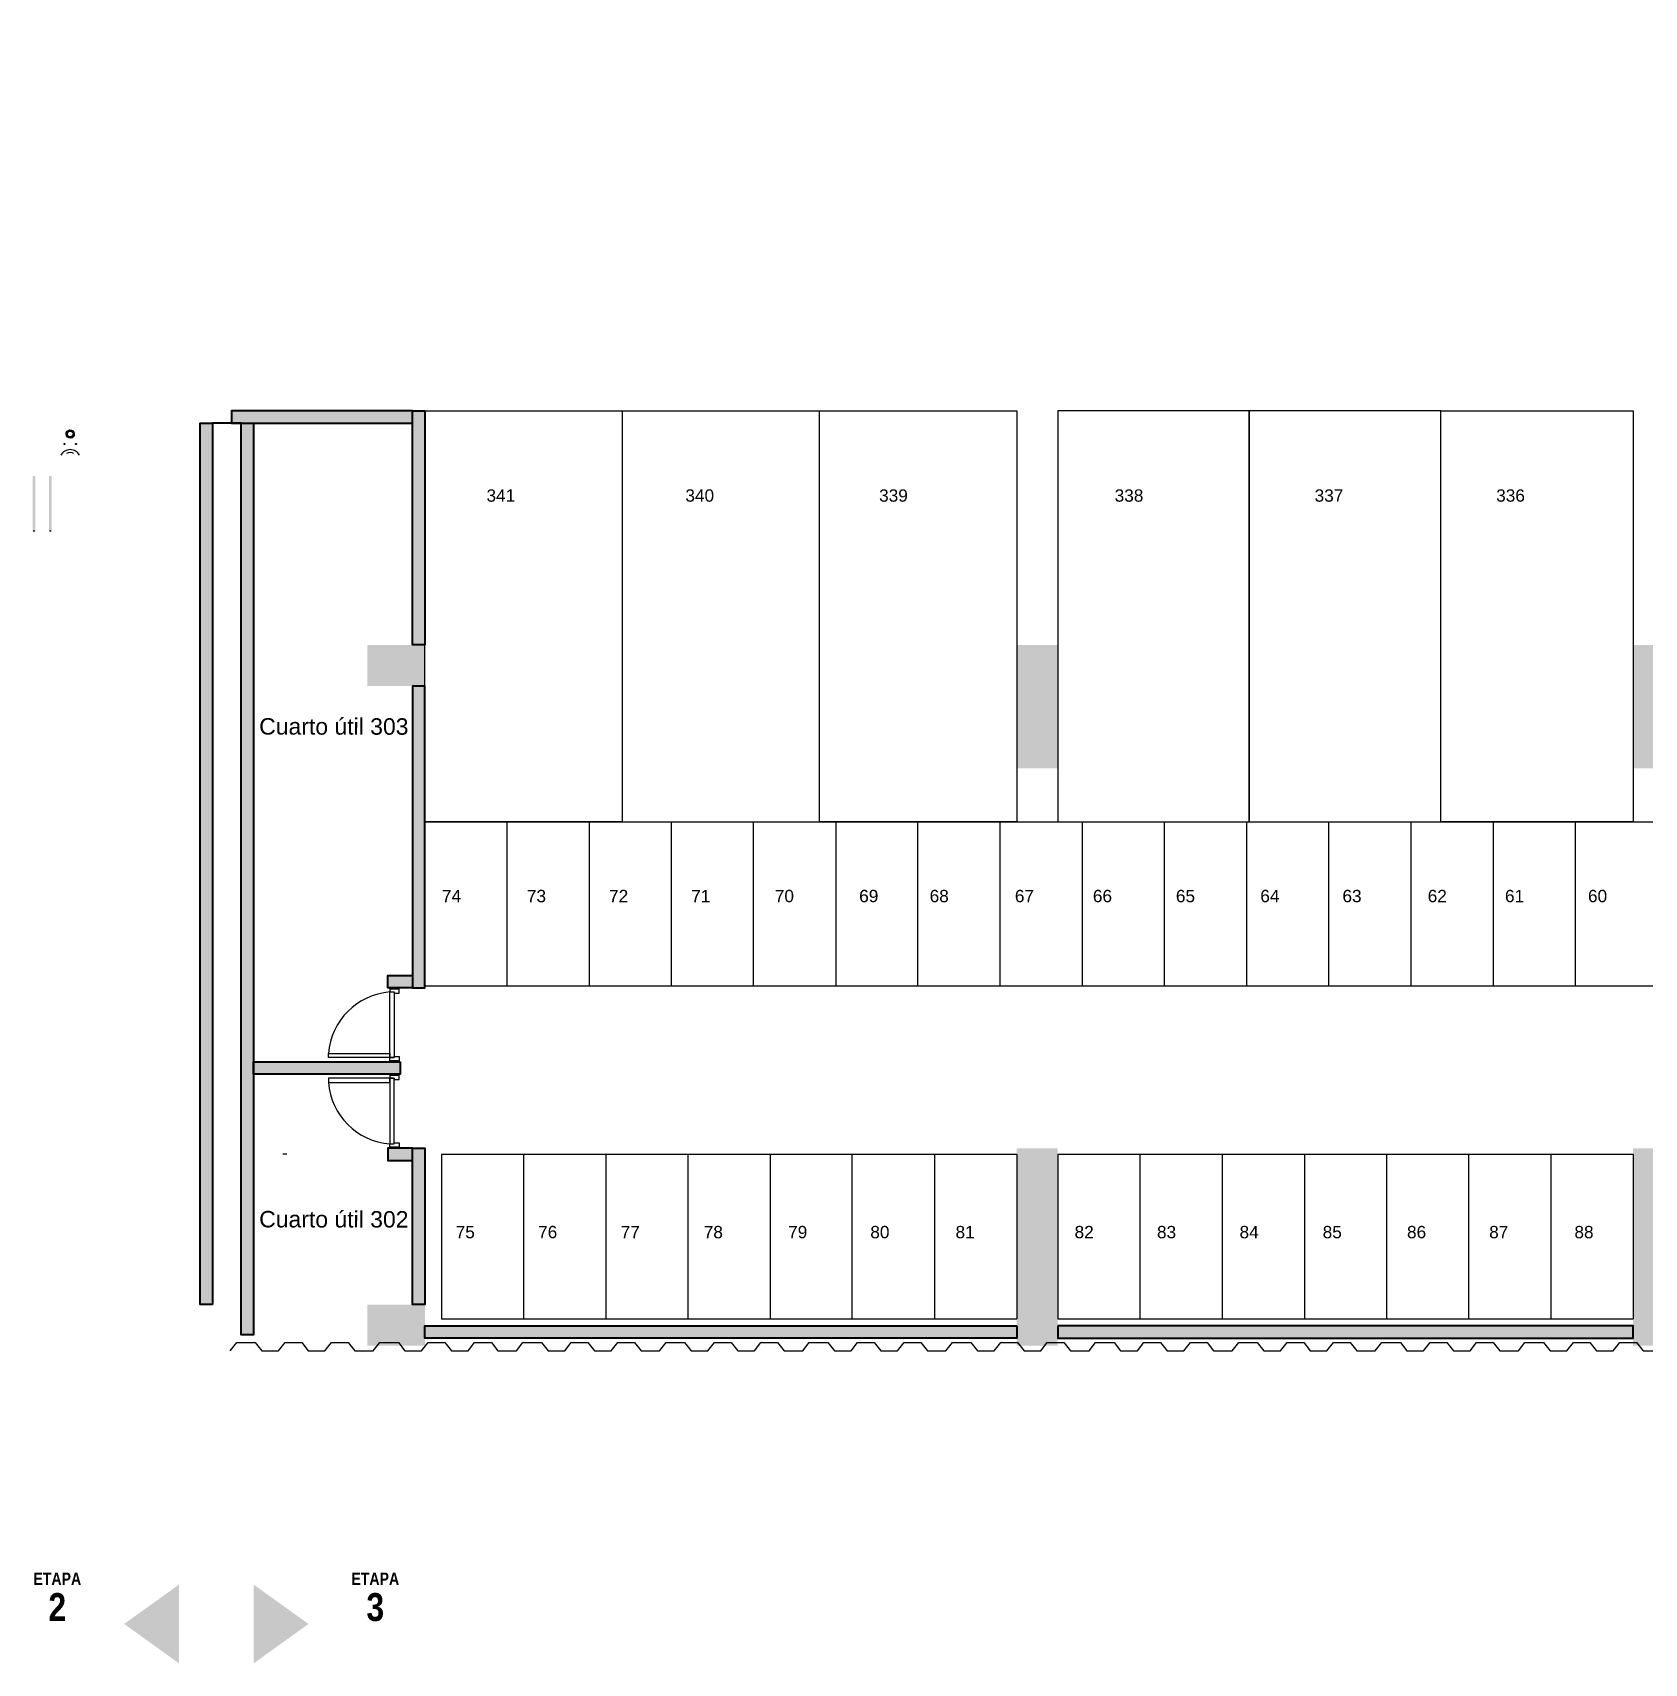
# Model space of a CAD drawing. Header units: millimetres. Extents: x -967 to 876, y -355 to 681.
# Drawn here: x -76.41 to -56.8, y -343.94 to -324.1 of the extents above; entities that cross this region are included whole.
import ezdxf

# ---------------------------------------------------------------- set-up
doc = ezdxf.new("R2010")
doc.units = ezdxf.units.MM
doc.linetypes.add('HIDDEN', pattern=[9.525, 6.35, -3.175])
doc.linetypes.add('HIDDEN2', pattern=[4.7625, 3.175, -1.5875])
for name, color, linetype in [('-parquead', 8, 'Continuous'), ('-TP', 4, 'HIDDEN2'), ('A-HATCH CONCRETO', 8, 'Continuous'), ('AMOBLAMIENTO', 8, 'Continuous'), ('F-2', 8, 'Continuous'), ('GG_PISO 3', 8, 'Continuous'), ('JCA_HATCH 254', 252, 'Continuous'), ('MUEBLE', 8, 'Continuous'), ('Textos-espacios', 8, 'Continuous')]:
    doc.layers.add(name, color=color, linetype=linetype)
doc.layers.add('DIM-25', color=8, linetype='Continuous', plot=False)
doc.layers.add('Muro', color=9, linetype='Continuous', lineweight=40)
doc.styles.add('STANDAR NEGRITA', font='ARIALNB.TTF', dxfattribs={"height": 0.2})
doc.styles.get("Standard").update_dxf_attribs({"font": 'arial.ttf'})

# ---------------------------------------------------------------- blocks, each defined once
blk = doc.blocks.new('A$C972f9415')
at = {"layer": 'A-HATCH CONCRETO', "ltscale": 0.03}
h = blk.add_hatch(color=256, dxfattribs=at)
h.dxf.hatch_style = 1
h.paths.add_polyline_path([(7.46, 15.046), (9.812, 15.046), (9.812, 12.196), (9.662, 12.196), (9.662, 14.896), (7.727, 14.896), (7.727, 7.125), (9.512, 7.125), (9.512, 6.975), (7.727, 6.975), (7.727, 3.802), (7.577, 3.802), (7.577, 14.896), (7.46, 14.896)])
h = blk.add_hatch(color=256, dxfattribs=at)
h.dxf.hatch_style = 1
h.paths.add_polyline_path([(9.662, 5.925), (9.662, 6.075), (9.362, 6.075), (9.362, 5.925)])
h.paths.add_polyline_path([(9.662, 6.075), (9.812, 6.075), (9.812, 4.171), (9.662, 4.171)])
h.paths.add_polyline_path([(9.662, 8.175), (9.662, 8.025), (9.362, 8.025), (9.362, 8.175)])
h.paths.add_polyline_path([(9.662, 8.025), (9.812, 8.025), (9.812, 11.696), (9.662, 11.696)])
at = {"layer": 'A-HATCH CONCRETO', "linetype": 'HIDDEN', "ltscale": 0.3, "true_color": 0x636466}
h = blk.add_hatch(color=251, dxfattribs=at)
h.dxf.hatch_style = 1
h.paths.add_polyline_path([(30.672, 3.912), (30.672, 3.762), (25.013, 3.762), (25.013, 3.912)])
h.paths.add_polyline_path([(17.513, 3.912), (17.513, 3.762), (24.512, 3.762), (24.512, 3.912)])
h.paths.add_polyline_path([(17.013, 3.912), (17.013, 3.762), (9.813, 3.762), (9.813, 3.912)])
at = {"layer": 'JCA_HATCH 254', "true_color": 0x636466}
blk.add_hatch(color=251, dxfattribs=at).paths.add_polyline_path([(7.227, 4.171), (7.077, 4.171), (7.077, 14.896), (7.227, 14.896)])
at = {"layer": '-parquead'}
for p in [(11.812, 10.046), (27.812, 8.046)]:
    blk.add_line(p, (11.812, 8.046), dxfattribs=at)
for points in [[(9.812, 15.046), (17.013, 15.046)], [(11.812, 8.046), (9.812, 8.046), (9.812, 15.046)], [(12.213, 15.046), (12.213, 10.046), (9.812, 10.046)], [(12.213, 15.046), (12.213, 10.046), (14.613, 10.046)], [(17.013, 15.046), (17.013, 10.046), (14.613, 10.046), (14.613, 15.046)], [(22.173, 15.046), (19.842, 15.046), (19.843, 10.046), (22.173, 10.046)], [(9.812, 10.046), (11.812, 10.046)], [(10.812, 8.046), (10.812, 10.046)], [(11.812, 10.046), (27.812, 10.046)], [(12.812, 8.046), (12.812, 10.046)], [(13.812, 8.046), (13.812, 10.046)], [(14.812, 10.046), (14.812, 8.046)], [(15.812, 8.046), (15.812, 10.046)], [(16.812, 8.046), (16.812, 10.046)], [(17.812, 8.046), (17.812, 10.046)], [(18.812, 8.046), (18.812, 10.046)], [(19.812, 8.046), (19.812, 10.046)], [(20.812, 8.046), (20.812, 10.046)], [(21.812, 8.046), (21.812, 10.046)], [(22.812, 10.046), (22.812, 8.046)], [(23.812, 8.046), (23.812, 10.046)], [(17.013, 5.998), (10.013, 5.998), (10.013, 3.998), (17.013, 3.998)], [(11.013, 5.998), (11.013, 3.998)], [(12.013, 5.998), (12.013, 3.998)], [(13.013, 5.998), (13.013, 3.998)], [(14.013, 5.998), (14.013, 3.998)], [(15.013, 3.998), (15.013, 5.998)], [(16.013, 5.998), (16.013, 3.998)], [(17.013, 5.998), (17.013, 3.998)], [(24.513, 5.998), (17.513, 5.998), (17.513, 3.998), (24.513, 3.998)], [(18.513, 5.998), (18.513, 3.998)], [(19.513, 5.998), (19.513, 3.998)], [(20.513, 5.998), (20.513, 3.998)], [(21.513, 5.998), (21.513, 3.998)], [(22.513, 3.998), (22.513, 5.998)], [(23.513, 5.998), (23.513, 3.998)], [(24.513, 5.998), (24.513, 3.998)]]:
    blk.add_lwpolyline(points, dxfattribs=at)
for points in [[(17.513, 15.046), (17.513, 10.046), (19.843, 10.046), (19.843, 15.046)], [(24.513, 15.046), (24.513, 10.046), (22.173, 10.046), (22.173, 15.046)]]:
    blk.add_lwpolyline(points, close=True, dxfattribs=at)
at = {"layer": 'AMOBLAMIENTO'}
for points in [[(7.443, 3.611), (7.523, 3.711), (7.749, 3.711), (7.829, 3.611), (8.031, 3.611)], [(8.031, 3.611), (8.111, 3.711), (8.314, 3.711), (8.394, 3.611), (8.597, 3.611), (8.677, 3.711), (8.879, 3.711), (8.959, 3.611), (9.185, 3.611), (9.265, 3.711), (9.49, 3.711), (9.57, 3.611), (9.773, 3.611)], [(9.773, 3.611), (9.853, 3.711), (10.056, 3.711), (10.136, 3.611), (10.338, 3.611), (10.418, 3.711), (10.621, 3.711), (10.701, 3.611), (10.926, 3.611), (11.006, 3.711), (11.232, 3.711), (11.312, 3.611), (11.514, 3.611)], [(11.514, 3.611), (11.594, 3.711), (11.797, 3.711), (11.877, 3.611), (12.08, 3.611), (12.16, 3.711), (12.363, 3.711), (12.443, 3.611), (12.668, 3.611), (12.748, 3.711), (12.973, 3.711), (13.053, 3.611), (13.256, 3.611)], [(13.256, 3.611), (13.336, 3.711), (13.539, 3.711), (13.619, 3.611), (13.821, 3.611), (13.901, 3.711), (14.104, 3.711), (14.184, 3.611), (14.41, 3.611), (14.49, 3.711), (14.715, 3.711), (14.795, 3.611), (14.998, 3.611)], [(14.998, 3.611), (15.078, 3.711), (15.28, 3.711), (15.36, 3.611), (15.563, 3.611), (15.643, 3.711), (15.846, 3.711), (15.926, 3.611), (16.151, 3.611), (16.231, 3.711), (16.456, 3.711), (16.536, 3.611), (16.739, 3.611)], [(16.739, 3.611), (16.819, 3.711), (17.022, 3.711), (17.102, 3.611), (17.305, 3.611), (17.385, 3.711), (17.587, 3.711), (17.667, 3.611), (17.893, 3.611), (17.973, 3.711), (18.198, 3.711), (18.278, 3.611), (18.481, 3.611)], [(18.481, 3.611), (18.561, 3.711), (18.763, 3.711), (18.843, 3.611), (19.046, 3.611), (19.126, 3.711), (19.329, 3.711), (19.409, 3.611), (19.634, 3.611), (19.714, 3.711), (19.94, 3.711), (20.02, 3.611), (20.222, 3.611)], [(20.222, 3.611), (20.302, 3.711), (20.505, 3.711), (20.585, 3.611), (20.788, 3.611), (20.868, 3.711), (21.071, 3.711), (21.151, 3.611), (21.376, 3.611), (21.456, 3.711), (21.681, 3.711), (21.761, 3.611), (21.964, 3.611)], [(21.964, 3.611), (22.044, 3.711), (22.247, 3.711), (22.327, 3.611), (22.529, 3.611), (22.609, 3.711), (22.812, 3.711), (22.892, 3.611), (23.117, 3.611), (23.197, 3.711), (23.423, 3.711), (23.503, 3.611), (23.706, 3.611)], [(23.706, 3.611), (23.786, 3.711), (23.988, 3.711), (24.068, 3.611), (24.271, 3.611), (24.351, 3.711), (24.554, 3.711), (24.634, 3.611), (24.859, 3.611), (24.939, 3.711), (25.164, 3.711), (25.244, 3.611), (25.447, 3.611)]]:
    blk.add_lwpolyline(points, dxfattribs=at)
at = {"layer": 'DIM-25'}
for centre, start, end in [((9.45, 7.164), 94.4578, 175.5956), ((9.45, 6.936), 184.4044, 265.5422)]:
    blk.add_arc(centre, 0.813, start, end, dxfattribs=at)
at = {"layer": 'F-2'}
for points in [[(9.437, 7.975), (9.437, 7.962), (9.499, 7.962), (9.499, 8.013), (9.387, 8.013), (9.387, 7.975)], [(9.387, 7.176), (9.387, 7.975), (9.437, 7.975), (9.437, 7.176)], [(9.399, 8.025), (9.399, 8.013), (9.487, 8.013), (9.487, 8.025)], [(9.437, 7.189), (9.499, 7.189), (9.499, 7.138), (9.387, 7.138), (9.387, 7.176), (9.437, 7.176), (9.437, 7.189)], [(9.437, 6.925), (9.437, 6.912), (9.499, 6.912), (9.499, 6.963), (9.387, 6.963), (9.387, 6.925)], [(9.399, 7.125), (9.399, 7.138), (9.487, 7.138), (9.487, 7.125)], [(9.399, 6.975), (9.399, 6.963), (9.487, 6.963), (9.487, 6.975)], [(9.437, 6.126), (9.437, 6.139), (9.499, 6.139), (9.499, 6.088), (9.387, 6.088), (9.387, 6.126)], [(9.399, 6.075), (9.399, 6.088), (9.487, 6.088), (9.487, 6.075)]]:
    blk.add_lwpolyline(points, dxfattribs=at)
blk.add_lwpolyline([(9.437, 6.925), (9.387, 6.925), (9.387, 6.126), (9.437, 6.126)], close=True, dxfattribs=at)
at = {"layer": 'MUEBLE', "linetype": 'HIDDEN'}
for points in [[(9.387, 7.227), (9.387, 7.176), (8.64, 7.176), (8.64, 7.227)], [(9.387, 6.874), (9.387, 6.925), (8.64, 6.925), (8.64, 6.874)]]:
    blk.add_lwpolyline(points, close=True, dxfattribs=at)
at = {"layer": 'Muro'}
blk.add_line((7.577, 14.896), (7.227, 14.896), dxfattribs=at)
for points in [[(7.227, 4.171), (7.077, 4.171), (7.077, 14.896), (7.227, 14.896)], [(7.46, 14.896), (9.662, 14.896), (9.662, 15.046), (7.46, 15.046)], [(7.577, 14.896), (7.727, 14.896), (7.727, 3.802), (7.577, 3.802)], [(9.662, 15.046), (9.812, 15.046), (9.812, 12.196), (9.662, 12.196)], [(9.662, 8.025), (9.812, 8.025), (9.812, 11.696), (9.662, 11.696)], [(9.662, 8.175), (9.662, 8.025), (9.362, 8.025), (9.362, 8.175)], [(9.512, 7.125), (9.512, 6.975), (7.727, 6.975), (7.727, 7.125)], [(9.662, 5.925), (9.662, 6.075), (9.362, 6.075), (9.362, 5.925)], [(9.662, 6.075), (9.812, 6.075), (9.812, 4.171), (9.662, 4.171)], [(17.013, 3.912), (17.013, 3.762), (9.813, 3.762), (9.813, 3.912)], [(17.513, 3.912), (17.513, 3.762), (24.512, 3.762), (24.512, 3.912)]]:
    blk.add_lwpolyline(points, close=True, dxfattribs=at)
at = {"layer": 'Textos-espacios'}
for s, p in [('Cuarto útil 303', (7.796, 11.106)), ('Cuarto útil 302', (7.796, 5.111))]:
    blk.add_text(s, height=0.2, rotation=359.9331, dxfattribs=at).set_placement(p)
at = {"layer": 'Textos-espacios', "char_height": 0.15, "attachment_point": 1, "rotation": 360}
for s, width, insert in [('341', 2.00679, (10.562, 14.089)), ('340', 2.00679, (12.982, 14.089)), ('339', 2.00679, (15.339, 14.089)), ('338', 2.00679, (18.205, 14.089)), ('337', 2.00679, (20.638, 14.089)), ('336', 2.00679, (22.847, 14.089)), ('74', 0.89145, (10.021, 9.217)), ('73', 0.89145, (11.054, 9.217)), ('72', 0.89145, (12.054, 9.217)), ('71', 0.89145, (13.054, 9.217)), ('70', 0.89145, (14.07, 9.217)), ('69', 0.89145, (15.097, 9.217)), ('68', 0.89145, (15.954, 9.217)), ('67', 0.89145, (16.991, 9.217)), ('66', 0.89145, (17.94, 9.217)), ('65', 0.89145, (18.95, 9.217)), ('64', 0.89145, (19.977, 9.217)), ('63', 0.89145, (20.977, 9.217)), ('62', 0.89145, (22.014, 9.217)), ('61', 0.89145, (22.954, 9.217)), ('60', 0.89145, (23.964, 9.217)), ('75', 0.89145, (10.187, 5.129)), ('76', 0.89145, (11.19, 5.129)), ('77', 0.89145, (12.195, 5.129)), ('78', 0.89145, (13.206, 5.129)), ('79', 0.89145, (14.232, 5.129)), ('80', 0.89145, (15.232, 5.129)), ('81', 0.89145, (16.269, 5.129)), ('82', 0.89145, (17.718, 5.129)), ('83', 0.89145, (18.72, 5.129)), ('84', 0.89145, (19.725, 5.129)), ('85', 0.89145, (20.736, 5.129)), ('86', 0.89145, (21.762, 5.129)), ('87', 0.89145, (22.762, 5.129)), ('88', 0.89145, (23.799, 5.129))]:
    blk.add_mtext_dynamic_manual_height_columns(s, width=width, gutter_width=5, heights=[0], dxfattribs=dict(at, insert=insert))

msp = doc.modelspace()

# ---------------------------------------------------------------- hatches: boundary and pattern name
at = {"layer": 'GG_PISO 3'}
h = msp.add_hatch(color=256, dxfattribs=at)
h.paths.add_polyline_path([(-71.637, -286.253), (-71.637, -285.753), (-72.336, -285.753), (-72.336, -286.253)])
h.paths.add_polyline_path([(-29.34, -286.253), (-29.34, -285.753), (-30.041, -285.753), (-30.041, -286.253)])
h.paths.add_polyline_path([(-36.039, -286.253), (-36.039, -285.753), (-36.739, -285.753), (-36.739, -286.253)])
h.paths.add_polyline_path([(-56.436, -287.253), (-56.936, -287.253), (-56.936, -285.753), (-56.436, -285.753)])
h.paths.add_polyline_path([(-63.936, -287.253), (-64.436, -287.253), (-64.436, -285.753), (-63.936, -285.753)])
h.paths.add_polyline_path([(-40.438, -287.253), (-40.938, -287.253), (-40.938, -285.753), (-40.438, -285.753)])
h.paths.add_polyline_path([(-47.936, -287.253), (-48.436, -287.253), (-48.436, -285.753), (-47.936, -285.753)])
h.paths.add_polyline_path([(-71.836, -296.328), (-71.837, -295.728), (-72.336, -295.728), (-72.335, -296.328)])
h.paths.add_polyline_path([(-29.34, -296.328), (-29.34, -295.728), (-29.84, -295.728), (-29.84, -296.328)])
h.paths.add_polyline_path([(-36.141, -296.278), (-36.141, -295.778), (-36.84, -295.778), (-36.84, -296.278)])
h.paths.add_polyline_path([(-39.938, -295.778), (-39.938, -296.278), (-41.438, -296.278), (-41.438, -295.778)])
h.paths.add_polyline_path([(-55.936, -295.778), (-55.936, -296.278), (-57.436, -296.278), (-57.436, -295.778)])
h.paths.add_polyline_path([(-48.936, -295.778), (-48.936, -296.278), (-47.436, -296.278), (-47.436, -295.778)])
h.paths.add_polyline_path([(-64.936, -295.778), (-64.936, -296.278), (-63.436, -296.278), (-63.436, -295.778)])
h.paths.add_polyline_path([(-71.836, -304.327), (-71.836, -303.727), (-72.335, -303.728), (-72.335, -304.328)])
h.paths.add_polyline_path([(-29.34, -304.328), (-29.34, -303.728), (-29.84, -303.728), (-29.84, -304.328)])
h.paths.add_polyline_path([(-36.141, -304.278), (-36.141, -303.778), (-36.74, -303.778), (-36.74, -304.278)])
h.paths.add_polyline_path([(-39.938, -303.778), (-39.938, -304.278), (-41.438, -304.278), (-41.438, -303.778)])
h.paths.add_polyline_path([(-55.936, -303.778), (-55.936, -304.278), (-57.436, -304.278), (-57.436, -303.778)])
h.paths.add_polyline_path([(-48.936, -303.778), (-48.936, -304.278), (-47.436, -304.278), (-47.436, -303.778)])
h.paths.add_polyline_path([(-64.936, -303.778), (-64.936, -304.278), (-63.436, -304.278), (-63.436, -303.778)])
h.paths.add_polyline_path([(-71.833, -314.428), (-71.837, -313.828), (-72.336, -313.828), (-72.332, -314.428)])
h.paths.add_polyline_path([(-29.341, -314.427), (-29.34, -313.827), (-29.84, -313.827), (-29.841, -314.427)])
h.paths.add_polyline_path([(-36.141, -314.378), (-36.141, -313.878), (-36.74, -313.878), (-36.74, -314.378)])
h.paths.add_polyline_path([(-39.938, -313.878), (-39.938, -314.378), (-41.438, -314.378), (-41.438, -313.878)])
h.paths.add_polyline_path([(-55.936, -313.878), (-55.936, -314.378), (-57.436, -314.378), (-57.436, -313.878)])
h.paths.add_polyline_path([(-48.936, -313.878), (-48.936, -314.378), (-47.436, -314.378), (-47.436, -313.878)])
h.paths.add_polyline_path([(-64.936, -313.878), (-64.936, -314.378), (-63.436, -314.378), (-63.436, -313.878)])
h.paths.add_polyline_path([(-29.339, -322.423), (-29.34, -321.828), (-29.841, -321.827), (-29.84, -322.423)])
h.paths.add_polyline_path([(-36.04, -322.378), (-36.04, -321.878), (-36.739, -321.878), (-36.739, -322.378)])
h.paths.add_polyline_path([(-71.637, -322.378), (-71.637, -321.878), (-72.336, -321.878), (-72.336, -322.378)])
h.paths.add_polyline_path([(-39.938, -321.878), (-39.938, -322.378), (-41.438, -322.378), (-41.438, -321.878)])
h.paths.add_polyline_path([(-55.936, -321.878), (-55.936, -322.378), (-57.436, -322.378), (-57.436, -321.878)])
h.paths.add_polyline_path([(-48.936, -321.878), (-48.936, -322.378), (-47.436, -322.378), (-47.436, -321.878)])
h.paths.add_polyline_path([(-64.936, -321.878), (-64.936, -322.378), (-63.436, -322.378), (-63.436, -321.878)])
h.paths.add_polyline_path([(-29.344, -332.102), (-29.339, -331.502), (-29.84, -331.503), (-29.845, -332.103)])
h.paths.add_polyline_path([(-36.04, -332.053), (-36.04, -331.553), (-36.739, -331.553), (-36.739, -332.053)])
h.paths.add_polyline_path([(-47.936, -333.053), (-47.936, -331.553), (-48.436, -331.553), (-48.436, -333.053)])
h.paths.add_polyline_path([(-71.637, -332.053), (-71.637, -331.553), (-72.336, -331.553), (-72.336, -332.053)])
h.paths.add_polyline_path([(-41.833, -331.553), (-40.333, -331.553), (-40.333, -332.053), (-41.833, -332.053)])
h.paths.add_polyline_path([(-63.936, -333.053), (-63.936, -331.553), (-64.436, -331.553), (-64.436, -333.053)])
h.paths.add_polyline_path([(-56.436, -333.053), (-56.436, -331.553), (-56.936, -331.553), (-56.936, -333.053)])
h.paths.add_polyline_path([(-29.34, -340.078), (-29.34, -339.578), (-30.04, -339.578), (-30.04, -340.078)])
h.paths.add_polyline_path([(-35.94, -340.078), (-35.94, -339.578), (-36.64, -339.578), (-36.64, -340.078)])
h.paths.add_polyline_path([(-71.636, -340.078), (-71.636, -339.578), (-72.336, -339.578), (-72.336, -340.078)])
h.paths.add_polyline_path([(-40.938, -340.078), (-40.938, -337.678), (-40.438, -337.678), (-40.438, -340.078)])
h.paths.add_polyline_path([(-48.436, -337.678), (-48.436, -340.078), (-47.936, -340.078), (-47.936, -337.678)])
h.paths.add_polyline_path([(-56.936, -337.678), (-56.936, -340.078), (-56.436, -340.078), (-56.436, -337.678)])
h.paths.add_polyline_path([(-63.936, -337.678), (-63.936, -340.078), (-64.436, -340.078), (-64.436, -337.678)])
h = msp.add_hatch(color=256, dxfattribs=at)
h.dxf.hatch_style = 1
h.paths.add_polyline_path([(-73.988, -328.703), (-71.637, -328.703), (-71.637, -331.553), (-71.787, -331.553), (-71.787, -328.853), (-73.721, -328.853), (-73.721, -336.624), (-71.937, -336.624), (-71.937, -336.774), (-73.721, -336.774), (-73.721, -339.947), (-73.871, -339.947), (-73.871, -328.853), (-73.988, -328.853)])
h = msp.add_hatch(color=256, dxfattribs=at)
edge = h.paths.add_edge_path()
edge.add_line((-76.376, -330.181), (-76.376, -329.503))
edge.add_arc((-76.382, -329.503), 0.00538, 359.9997, 449.9997)
edge.add_line((-76.382, -329.498), (-76.403, -329.498))
edge.add_arc((-76.403, -329.503), 0.00538, 89.9997, 179.9997)
edge.add_line((-76.409, -329.503), (-76.409, -330.175))
edge.add_arc((-76.403, -330.175), 0.00538, 179.9997, 269.9997)
edge.add_line((-76.403, -330.181), (-76.376, -330.181))
h = msp.add_hatch(color=256, dxfattribs=at)
edge = h.paths.add_edge_path()
edge.add_line((-76.21, -330.181), (-76.21, -329.503))
edge.add_arc((-76.205, -329.503), 0.00538, 90.0003, 180.0003, ccw=False)
edge.add_line((-76.205, -329.498), (-76.183, -329.498))
edge.add_arc((-76.183, -329.503), 0.00538, 0.0003, 90.0003, ccw=False)
edge.add_line((-76.178, -329.503), (-76.178, -330.175))
edge.add_arc((-76.183, -330.175), 0.00538, -89.9997, 0.0003, ccw=False)
edge.add_line((-76.183, -330.181), (-76.21, -330.181))
h = msp.add_hatch(color=256, dxfattribs=at)
h.dxf.hatch_style = 1
h.paths.add_polyline_path([(-71.787, -337.824), (-71.787, -337.674), (-72.087, -337.674), (-72.087, -337.824)])
h.paths.add_polyline_path([(-71.787, -337.674), (-71.637, -337.674), (-71.637, -339.578), (-71.787, -339.578)])
h.paths.add_polyline_path([(-71.787, -335.574), (-71.787, -335.724), (-72.087, -335.724), (-72.087, -335.574)])
h.paths.add_polyline_path([(-71.787, -335.724), (-71.637, -335.724), (-71.637, -332.053), (-71.787, -332.053)])
h = msp.add_hatch(color=256, dxfattribs=at)
h.dxf.hatch_style = 1
h.paths.add_polyline_path([(-73.72, -342.983), (-73.72, -343.942), (-73.052, -343.462)])
h.paths.add_polyline_path([(-74.627, -342.983), (-74.627, -343.942), (-75.295, -343.462)])

# ---------------------------------------------------------------- linework, layer by layer
at = {"layer": '-TP'}
for points in [[(-72.752, -337.117), (-72.752, -337.113)], [(-73.316, -337.749), (-73.366, -337.749)]]:
    msp.add_lwpolyline(points, dxfattribs=at)
at = {"layer": 'F-2'}
for points in [[(-72.011, -335.787), (-71.949, -335.787), (-71.949, -335.736), (-72.062, -335.736), (-72.062, -335.774), (-72.011, -335.774), (-72.011, -335.787)], [(-72.011, -335.787), (-71.949, -335.787), (-71.949, -335.736), (-72.062, -335.736), (-72.062, -335.774), (-72.011, -335.774), (-72.011, -335.787)], [(-72.049, -335.724), (-72.049, -335.736), (-71.962, -335.736), (-71.962, -335.724)], [(-72.049, -335.724), (-72.049, -335.736), (-71.962, -335.736), (-71.962, -335.724)], [(-72.011, -336.56), (-71.949, -336.56), (-71.949, -336.611), (-72.062, -336.611), (-72.062, -336.573), (-72.011, -336.573), (-72.011, -336.56)], [(-72.011, -336.56), (-71.949, -336.56), (-71.949, -336.611), (-72.062, -336.611), (-72.062, -336.573), (-72.011, -336.573), (-72.011, -336.56)], [(-72.049, -336.624), (-72.049, -336.611), (-71.962, -336.611), (-71.962, -336.624)], [(-72.049, -336.624), (-72.049, -336.611), (-71.962, -336.611), (-71.962, -336.624)], [(-72.011, -336.837), (-71.949, -336.837), (-71.949, -336.786), (-72.062, -336.786), (-72.062, -336.824), (-72.011, -336.824), (-72.011, -336.837)], [(-72.011, -336.837), (-71.949, -336.837), (-71.949, -336.786), (-72.062, -336.786), (-72.062, -336.824), (-72.011, -336.824), (-72.011, -336.837)], [(-72.049, -336.774), (-72.049, -336.786), (-71.962, -336.786), (-71.962, -336.774)], [(-72.049, -336.774), (-72.049, -336.786), (-71.962, -336.786), (-71.962, -336.774)], [(-72.011, -337.61), (-71.949, -337.61), (-71.949, -337.661), (-72.062, -337.661), (-72.062, -337.623), (-72.011, -337.623), (-72.011, -337.61)], [(-72.011, -337.61), (-71.949, -337.61), (-71.949, -337.661), (-72.062, -337.661), (-72.062, -337.623), (-72.011, -337.623), (-72.011, -337.61)], [(-72.049, -337.674), (-72.049, -337.661), (-71.962, -337.661), (-71.962, -337.674)], [(-72.049, -337.674), (-72.049, -337.661), (-71.962, -337.661), (-71.962, -337.674)]]:
    msp.add_lwpolyline(points, dxfattribs=at)
for points in [[(-72.011, -336.573), (-72.062, -336.573), (-72.062, -335.774), (-72.011, -335.774)], [(-72.011, -336.573), (-72.062, -336.573), (-72.062, -335.774), (-72.011, -335.774)], [(-72.011, -336.824), (-72.062, -336.824), (-72.062, -337.623), (-72.011, -337.623)], [(-72.011, -336.824), (-72.062, -336.824), (-72.062, -337.623), (-72.011, -337.623)]]:
    msp.add_lwpolyline(points, close=True, dxfattribs=at)
at = {"layer": 'GG_PISO 3'}
for centre in [(-76.392, -330.165), (-76.194, -330.165)]:
    msp.add_circle(centre, 0.00269, dxfattribs=at)
at = {"layer": 'GG_PISO 3', "extrusion": (1.55665e-06, 4.47371e-06, 1)}
for centre, major_axis in [((-76.021, -329.107, 0), (-0.00567, 0.00197)), ((-75.951, -328.987, 0), (-0.0472, 0.0164)), ((-75.951, -328.987, 0), (-0.0425, 0.0148)), ((-75.951, -328.987, 0), (-0.0331, 0.0115)), ((-75.881, -329.107, 0), (-0.00567, 0.00197))]:
    msp.add_ellipse(centre, major_axis=major_axis, ratio=1, dxfattribs=at)
for major_axis, start_param, end_param in [((-0.121, 0.042), 3.962815, 6.131668), ((-0.0863, 0.03), 4.528683, 5.5658)]:
    msp.add_ellipse((-75.951, -329.305, 0), major_axis=major_axis, ratio=1, start_param=start_param, end_param=end_param, dxfattribs=at)
at = {"layer": 'MUEBLE', "linetype": 'HIDDEN'}
for points in [[(-72.062, -336.522), (-72.062, -336.573), (-72.809, -336.573), (-72.809, -336.522)], [(-72.062, -336.522), (-72.062, -336.573), (-72.809, -336.573), (-72.809, -336.522)], [(-72.062, -336.875), (-72.062, -336.824), (-72.809, -336.824), (-72.809, -336.875)], [(-72.062, -336.875), (-72.062, -336.824), (-72.809, -336.824), (-72.809, -336.875)]]:
    msp.add_lwpolyline(points, close=True, dxfattribs=at)

# ---------------------------------------------------------------- block references
msp.add_blockref('A$C972f9415', (-81.448, -343.749))

# ---------------------------------------------------------------- texts
at = {"layer": 'GG_PISO 3', "char_height": 0.15, "attachment_point": 1, "rotation": 360}
for s, width, insert in [('341', 2.00679, (-70.886, -329.66)), ('340', 2.00679, (-68.466, -329.66)), ('339', 2.00679, (-66.109, -329.66)), ('338', 2.00679, (-63.243, -329.66)), ('337', 2.00679, (-60.81, -329.66)), ('336', 2.00679, (-58.601, -329.66)), ('74', 0.89145, (-71.428, -334.532)), ('73', 0.89145, (-70.395, -334.532)), ('72', 0.89145, (-69.395, -334.532)), ('71', 0.89145, (-68.395, -334.532)), ('70', 0.89145, (-67.378, -334.532)), ('69', 0.89145, (-66.352, -334.532)), ('68', 0.89145, (-65.494, -334.532)), ('67', 0.89145, (-64.457, -334.532)), ('66', 0.89145, (-63.508, -334.532)), ('65', 0.89145, (-62.498, -334.532)), ('64', 0.89145, (-61.471, -334.532)), ('63', 0.89145, (-60.472, -334.532)), ('62', 0.89145, (-59.434, -334.532)), ('61', 0.89145, (-58.494, -334.532)), ('60', 0.89145, (-57.484, -334.532)), ('75', 0.89145, (-71.261, -338.62)), ('76', 0.89145, (-70.258, -338.62)), ('77', 0.89145, (-69.253, -338.62)), ('78', 0.89145, (-68.243, -338.62)), ('79', 0.89145, (-67.216, -338.62)), ('80', 0.89145, (-66.216, -338.62)), ('81', 0.89145, (-65.179, -338.62)), ('82', 0.89145, (-63.731, -338.62)), ('83', 0.89145, (-62.728, -338.62)), ('84', 0.89145, (-61.723, -338.62)), ('85', 0.89145, (-60.712, -338.62)), ('86', 0.89145, (-59.686, -338.62)), ('87', 0.89145, (-58.686, -338.62)), ('88', 0.89145, (-57.649, -338.62))]:
    msp.add_mtext_dynamic_manual_height_columns(s, width=width, gutter_width=5, heights=[0], dxfattribs=dict(at, insert=insert))
at = {"layer": 'GG_PISO 3', "char_height": 0.15, "attachment_point": 1, "rotation": 0, "style": 'STANDAR NEGRITA'}
for s, insert in [('\\pxqc;ETAPA\\P{\\H2.255x;2}', (-77.274, -342.837)), ('\\pxqc;ETAPA\\P{\\H2.255x;3}', (-73.405, -342.837))]:
    msp.add_mtext_dynamic_manual_height_columns(s, width=2.33132, gutter_width=10, heights=[0], dxfattribs=dict(at, insert=insert))

doc.saveas('drawing.dxf')
